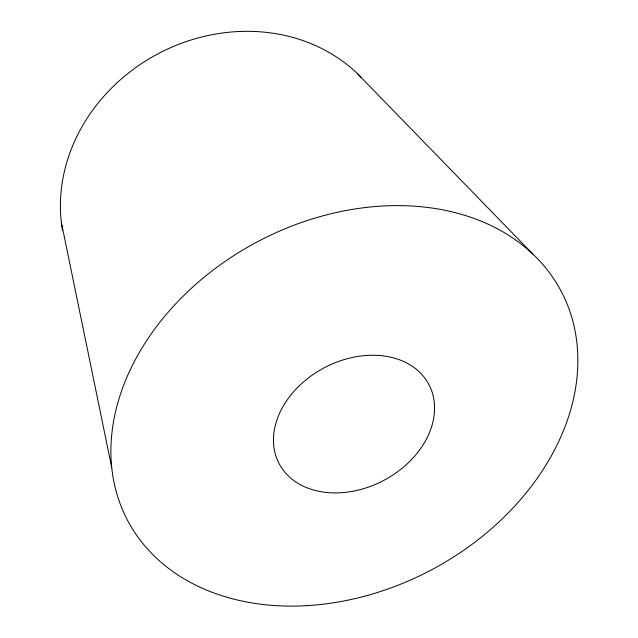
<?xml version="1.0" encoding="UTF-8"?>
<svg xmlns="http://www.w3.org/2000/svg" width="638" height="638" viewBox="0 0 638 638"><rect width="100%" height="100%" fill="white"/><g stroke="black" fill="none" stroke-linecap="round" stroke-linejoin="round"><path stroke-width="0.96" d="M357.495 73.705L533.041 254.291M61.368 222.455L111.714 467.447M62.508 230.35A173.903 154.125 -27.9 0 1 160.29 52.619A173.903 154.125 -27.9 0 1 361.004 77.198M326.991 492.52A84.695 63.688 -27.9 0 0 433.266 396.278A84.695 63.688 -27.9 0 0 301.806 383.462A84.695 63.688 -27.9 0 0 326.991 492.52M306.926 605.645A245.207 185.698 -27.9 0 0 562.716 294.285A245.207 185.698 -27.9 0 0 163.535 317.692A245.207 185.698 -27.9 0 0 306.926 605.645"/></g></svg>
